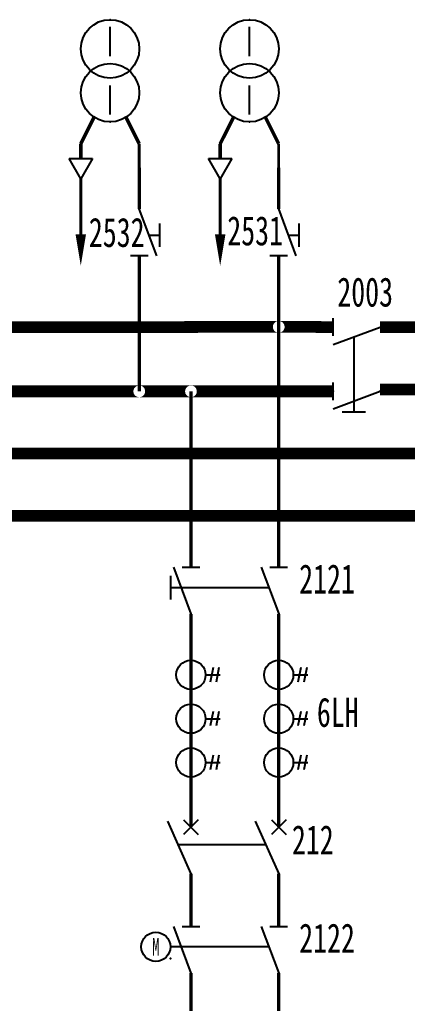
# Model space of a CAD drawing. Header units: millimetres. Extents: x 10667 to 23854, y -3427 to -2899.
# Drawn here: x 19409.4 to 19475.6, y -3258.3 to -3090 of the extents above; entities that cross this region are included whole.
import ezdxf
from ezdxf.enums import TextEntityAlignment as Align

# ---------------------------------------------------------------- set-up
doc = ezdxf.new("R2010")
doc.units = ezdxf.units.MM
doc.header["$LTSCALE"] = 10
doc.linetypes.add('DASHED', pattern=[11, 5, 0.5, 5, 0.5])
for name, color, linetype in [('BLOCK', 3, 'Continuous'), ('LINE', 7, 'Continuous'), ('PLINE', 1, 'Continuous'), ('TEXT', 2, 'Continuous'), ('设    备', 3, 'Continuous'), ('设备编号', 2, 'Continuous'), ('连 接 线', 1, 'Continuous')]:
    doc.layers.add(name, color=color, linetype=linetype)
doc.styles.add('HZ', font='SimSun.ttf', dxfattribs={"width": 0.7})

# ---------------------------------------------------------------- blocks, each defined once
blk = doc.blocks.new('$JT')
at = {"color": 3}
blk.add_lwpolyline([(0, 0, 1.8, 0, 0), (0, 5.41, 0, 0, 0)], format="xyseb", dxfattribs=at)
blk = doc.blocks.new('$SGK1')
at = {"layer": 'BLOCK'}
for p, q in [((-3, 0), (0, -8)), ((-1.5, 0), (1.5, 0))]:
    blk.add_line(p, q, dxfattribs=at)
at = {"layer": 'TEXT', "color": 3}
for p, q in [((-3.5, -1.5), (-3.5, -5.5)), ((-1.6875, -3.5), (-3.5, -3.5))]:
    blk.add_line(p, q, dxfattribs=at)
blk = doc.blocks.new('$LH')
at = {"color": 3}
for p, q in [((3.79, 1.25), (3.29, -1.25)), ((4.79, 1.25), (4.29, -1.25)), ((2.5, 0), (5, 0))]:
    blk.add_line(p, q, dxfattribs=at)
blk.add_circle((0, 0), 2.5, dxfattribs=at)

msp = doc.modelspace()

# ---------------------------------------------------------------- linework, layer by layer
at = {"color": 3}
msp.add_line((19466.49, -3144.31), (19466.49, -3155.31), dxfattribs=at)
at = {"layer": 'BLOCK'}
for p, q in [((19462.99, -3144.12), (19462.99, -3141.12)), ((19462.99, -3145.62), (19470.99, -3142.62)), ((19462.99, -3155.12), (19462.99, -3152.12)), ((19462.99, -3156.62), (19470.99, -3153.62))]:
    msp.add_line(p, q, dxfattribs=at)
for p in [(19462.99, -3153.62), (19470.99, -3153.62)]:
    msp.add_point(p, dxfattribs=at)
at = {"layer": 'PLINE', "const_width": 0.6}
for points in [[(19438.66, -3236.18), (19438.66, -3245.18)], [(19453.66, -3236.18), (19453.66, -3245.18)], [(19438.66, -3253.17), (19438.66, -3272.5)], [(19453.66, -3253.17), (19453.66, -3272.5)]]:
    msp.add_lwpolyline(points, dxfattribs=at)
at = {"layer": 'TEXT', "color": 3}
for p, q in [((19466.49, -3155.31), (19466.49, -3157.12)), ((19464.49, -3157.12), (19468.49, -3157.12)), ((19435.16, -3185.22), (19435.16, -3189.22)), ((19436.98, -3187.22), (19435.16, -3187.22))]:
    msp.add_line(p, q, dxfattribs=at)
at = {"layer": '设    备', "color": 3}
for p, q in [((19424.83, -3096.27), (19424.83, -3091.27)), ((19448.66, -3096.27), (19448.66, -3091.27)), ((19424.83, -3106.27), (19424.83, -3101.27)), ((19448.66, -3106.27), (19448.66, -3101.27)), ((19451.98, -3187.22), (19436.98, -3187.22)), ((19451.98, -3248.68), (19435.16, -3248.68))]:
    msp.add_line(p, q, dxfattribs=at)
at = {"layer": '设    备'}
for p, q in [((19435.66, -3183.72), (19438.66, -3191.72)), ((19437.16, -3183.72), (19440.16, -3183.72)), ((19450.66, -3183.72), (19453.66, -3191.72)), ((19452.16, -3183.72), (19455.16, -3183.72)), ((19434.66, -3227.18), (19438.66, -3236.18)), ((19439.91, -3226.93), (19437.41, -3229.43)), ((19437.41, -3226.93), (19439.91, -3229.43)), ((19449.66, -3227.18), (19453.66, -3236.18)), ((19452.41, -3226.93), (19454.91, -3229.43)), ((19454.91, -3226.93), (19452.41, -3229.43)), ((19436.44, -3231.18), (19451.44, -3231.18)), ((19435.66, -3245.18), (19438.66, -3253.18)), ((19437.16, -3245.18), (19440.16, -3245.18)), ((19450.66, -3245.18), (19453.66, -3253.18)), ((19452.16, -3245.18), (19455.16, -3245.18))]:
    msp.add_line(p, q, dxfattribs=at)
at = {"layer": '设    备', "const_width": 0.6}
for points in [[(19438.66, -3191.72), (19438.66, -3193.22)], [(19453.66, -3191.72), (19453.66, -3193.22)]]:
    msp.add_lwpolyline(points, dxfattribs=at)
at = {"layer": '设    备', "color": 3}
for centre in [(19424.83, -3095.02), (19448.66, -3095.02), (19424.83, -3102.52), (19448.66, -3102.52)]:
    msp.add_circle(centre, 5, dxfattribs=at)
at = {"layer": '设    备'}
msp.add_circle((19432.66, -3248.68), 2.5, dxfattribs=at)
at = {"layer": '设    备', "color": 3}
for p in [(19424.83, -3090.02), (19448.66, -3090.02), (19424.83, -3107.52), (19448.66, -3107.52)]:
    msp.add_point(p, dxfattribs=at)
at = {"layer": '设    备'}
for p in [(19429.83, -3122.41), (19453.66, -3122.41), (19429.83, -3130.41), (19453.66, -3130.41), (19438.66, -3183.72), (19453.66, -3183.72), (19438.66, -3191.72), (19453.66, -3191.72), (19438.66, -3228.18), (19453.66, -3228.18), (19438.66, -3245.18), (19453.66, -3245.18)]:
    msp.add_point(p, dxfattribs=at)
at = {"layer": '设    备', "color": 4}
msp.add_point((19435.17, -3250.68), dxfattribs=at)
at = {"layer": '连 接 线', "color": 3}
for p, q in [((19419.83, -3117.23), (19417.83, -3113.77)), ((19417.83, -3113.77), (19421.83, -3113.77)), ((19421.83, -3113.77), (19419.83, -3117.23)), ((19443.66, -3117.23), (19441.66, -3113.77)), ((19441.66, -3113.77), (19445.66, -3113.77)), ((19445.66, -3113.77), (19443.66, -3117.23))]:
    msp.add_line(p, q, dxfattribs=at)
for points, const_width in [([(19419.83, -3111.27), (19422.1, -3106.71)], 0.6), ([(19429.83, -3111.27), (19427.55, -3106.71)], 0.6), ([(19443.66, -3111.27), (19445.94, -3106.71)], 0.6), ([(19453.66, -3111.27), (19451.38, -3106.71)], 0.6), ([(19429.83, -3115.32), (19429.83, -3111.27)], 0.5), ([(19453.66, -3115.32), (19453.66, -3111.27)], 0.5)]:
    msp.add_lwpolyline(points, dxfattribs=dict(at, const_width=const_width))
at = {"layer": '连 接 线'}
for points, const_width in [([(19419.83, -3111.27), (19419.83, -3113.77)], 0.6), ([(19443.66, -3111.27), (19443.66, -3113.77)], 0.6), ([(19429.83, -3115.32), (19429.83, -3122.41)], 0.6), ([(19453.66, -3115.32), (19453.66, -3122.41)], 0.6), ([(19429.83, -3130.41), (19429.83, -3153.62)], 0.6), ([(19453.66, -3130.41), (19453.66, -3174.94)], 0.6), ([(19382.02, -3142.62), (19432.62, -3142.62)], 2), ([(19432.62, -3142.62), (19452.66, -3142.59)], 2), ([(19454.66, -3142.59), (19462.99, -3142.62)], 2), ([(19494.89, -3142.62), (19470.99, -3142.62)], 2), ([(19404.77, -3153.62), (19428.84, -3153.62)], 2), ([(19430.83, -3153.62), (19437.66, -3153.62)], 2), ([(19439.66, -3153.62), (19442.26, -3153.62)], 2), ([(19442.01, -3153.62), (19462.99, -3153.62)], 2), ([(19495.78, -3153.29), (19470.99, -3153.29)], 2), ([(19438.66, -3153.62), (19438.66, -3183.72)], 0.6), ([(19428.83, -3164.28), (19406.77, -3164.28)], 2), ([(19462.99, -3164.28), (19428.83, -3164.28)], 2), ([(19509.66, -3164.27), (19462.99, -3164.28)], 2), ([(19453.66, -3174.94), (19384.02, -3174.95)], 2), ([(19462.99, -3174.94), (19453.66, -3174.94)], 2), ([(19453.66, -3174.94), (19453.66, -3183.72)], 0.6), ([(19521.72, -3174.94), (19462.99, -3174.94)], 2), ([(19438.66, -3193.22), (19438.66, -3228.17)], 0.6), ([(19453.66, -3193.22), (19453.66, -3228.17)], 0.6)]:
    msp.add_lwpolyline(points, dxfattribs=dict(at, const_width=const_width))
at = {"layer": '连 接 线', "color": 6, "linetype": 'DASHED', "ltscale": 0.5, "const_width": 0.5}
for points in [[(19419.83, -3117.23), (19419.83, -3127.23)], [(19443.66, -3117.23), (19443.66, -3127.23)]]:
    msp.add_lwpolyline(points, dxfattribs=at)
at = {"layer": '连 接 线', "color": 3}
for p in [(19419.83, -3111.27), (19443.66, -3111.27)]:
    msp.add_point(p, dxfattribs=at)
at = {"layer": '连 接 线'}
for points in [[(19452.66, -3141.59), (19453.75, -3141.59), (19452.66, -3141.61), (19453.84, -3141.61)], [(19452.66, -3141.59), (19453.66, -3141.59), (19452.66, -3141.59), (19453.75, -3141.59)], [(19452.66, -3141.59), (19453.58, -3141.59), (19452.66, -3141.59), (19453.66, -3141.59)], [(19452.66, -3141.61), (19453.49, -3141.61), (19452.66, -3141.59), (19453.58, -3141.59)], [(19452.66, -3141.63), (19453.4, -3141.63), (19452.66, -3141.61), (19453.49, -3141.61)], [(19452.66, -3141.65), (19453.32, -3141.65), (19452.66, -3141.63), (19453.4, -3141.63)], [(19452.66, -3141.68), (19453.24, -3141.68), (19452.66, -3141.65), (19453.32, -3141.65)], [(19452.66, -3141.73), (19453.16, -3141.73), (19452.66, -3141.68), (19453.24, -3141.68)], [(19452.66, -3141.77), (19453.09, -3141.77), (19452.66, -3141.73), (19453.16, -3141.73)], [(19452.66, -3141.83), (19453.02, -3141.83), (19452.66, -3141.77), (19453.09, -3141.77)], [(19452.66, -3141.88), (19452.96, -3141.88), (19452.66, -3141.83), (19453.02, -3141.83)], [(19452.66, -3141.95), (19452.9, -3141.95), (19452.66, -3141.88), (19452.96, -3141.88)], [(19452.66, -3142.02), (19452.84, -3142.02), (19452.66, -3141.95), (19452.9, -3141.95)], [(19452.66, -3142.09), (19452.8, -3142.09), (19452.66, -3142.02), (19452.84, -3142.02)], [(19452.66, -3142.17), (19452.76, -3142.17), (19452.66, -3142.09), (19452.8, -3142.09)], [(19452.66, -3142.25), (19452.72, -3142.25), (19452.66, -3142.17), (19452.76, -3142.17)], [(19452.66, -3142.33), (19452.7, -3142.33), (19452.66, -3142.25), (19452.72, -3142.25)], [(19452.66, -3142.42), (19452.68, -3142.42), (19452.66, -3142.33), (19452.7, -3142.33)], [(19452.66, -3142.5), (19452.67, -3142.5), (19452.66, -3142.42), (19452.68, -3142.42)], [(19452.66, -3142.59), (19452.66, -3142.59), (19452.66, -3142.5), (19452.67, -3142.5)], [(19452.66, -3142.59), (19452.66, -3142.59), (19452.66, -3142.68), (19452.67, -3142.68)], [(19452.66, -3142.68), (19452.67, -3142.68), (19452.66, -3142.76), (19452.68, -3142.76)], [(19453.75, -3141.59), (19454.66, -3141.59), (19453.66, -3141.59), (19454.66, -3141.59)], [(19453.84, -3141.61), (19454.66, -3141.61), (19453.75, -3141.59), (19454.66, -3141.59)], [(19453.92, -3141.63), (19454.66, -3141.63), (19453.84, -3141.61), (19454.66, -3141.61)], [(19454, -3141.65), (19454.66, -3141.65), (19453.92, -3141.63), (19454.66, -3141.63)], [(19454.09, -3141.68), (19454.66, -3141.68), (19454, -3141.65), (19454.66, -3141.65)], [(19454.16, -3141.73), (19454.66, -3141.73), (19454.09, -3141.68), (19454.66, -3141.68)], [(19454.24, -3141.77), (19454.66, -3141.77), (19454.16, -3141.73), (19454.66, -3141.73)], [(19454.31, -3141.83), (19454.66, -3141.83), (19454.24, -3141.77), (19454.66, -3141.77)], [(19454.37, -3141.88), (19454.66, -3141.88), (19454.31, -3141.83), (19454.66, -3141.83)], [(19454.43, -3141.95), (19454.66, -3141.95), (19454.37, -3141.88), (19454.66, -3141.88)], [(19454.48, -3142.02), (19454.66, -3142.02), (19454.43, -3141.95), (19454.66, -3141.95)], [(19454.53, -3142.09), (19454.66, -3142.09), (19454.48, -3142.02), (19454.66, -3142.02)], [(19454.57, -3142.17), (19454.66, -3142.17), (19454.53, -3142.09), (19454.66, -3142.09)], [(19454.6, -3142.25), (19454.66, -3142.25), (19454.57, -3142.17), (19454.66, -3142.17)], [(19454.63, -3142.33), (19454.66, -3142.33), (19454.6, -3142.25), (19454.66, -3142.25)], [(19454.65, -3142.42), (19454.66, -3142.42), (19454.63, -3142.33), (19454.66, -3142.33)], [(19454.66, -3142.5), (19454.66, -3142.5), (19454.65, -3142.42), (19454.66, -3142.42)], [(19454.66, -3142.68), (19454.66, -3142.68), (19454.66, -3142.59)], [(19452.66, -3142.76), (19452.68, -3142.76), (19452.66, -3142.85), (19452.7, -3142.85)], [(19452.66, -3142.85), (19452.7, -3142.85), (19452.66, -3142.93), (19452.72, -3142.93)], [(19452.66, -3142.93), (19452.72, -3142.93), (19452.66, -3143.01), (19452.76, -3143.01)], [(19452.66, -3143.01), (19452.76, -3143.01), (19452.66, -3143.09), (19452.8, -3143.09)], [(19452.66, -3143.09), (19452.8, -3143.09), (19452.66, -3143.16), (19452.84, -3143.16)], [(19452.66, -3143.16), (19452.84, -3143.16), (19452.66, -3143.23), (19452.9, -3143.23)], [(19452.66, -3143.23), (19452.9, -3143.23), (19452.66, -3143.3), (19452.96, -3143.3)], [(19452.66, -3143.3), (19452.96, -3143.3), (19452.66, -3143.36), (19453.02, -3143.36)], [(19452.66, -3143.36), (19453.02, -3143.36), (19452.66, -3143.41), (19453.09, -3143.41)], [(19452.66, -3143.41), (19453.09, -3143.41), (19452.66, -3143.46), (19453.16, -3143.46)], [(19452.66, -3143.46), (19453.16, -3143.46), (19452.66, -3143.5), (19453.24, -3143.5)], [(19452.66, -3143.5), (19453.24, -3143.5), (19452.66, -3143.53), (19453.32, -3143.53)], [(19452.66, -3143.53), (19453.32, -3143.53), (19452.66, -3143.56), (19453.4, -3143.56)], [(19452.66, -3143.56), (19453.4, -3143.56), (19452.66, -3143.58), (19453.49, -3143.58)], [(19452.66, -3143.58), (19453.49, -3143.58), (19452.66, -3143.59), (19453.58, -3143.59)], [(19452.66, -3143.59), (19453.58, -3143.59), (19452.66, -3143.59), (19453.66, -3143.59)], [(19453.66, -3143.59), (19454.66, -3143.59), (19453.75, -3143.59), (19454.66, -3143.59)], [(19453.75, -3143.59), (19454.66, -3143.59), (19453.84, -3143.58), (19454.66, -3143.58)], [(19453.84, -3143.58), (19454.66, -3143.58), (19453.92, -3143.56), (19454.66, -3143.56)], [(19453.92, -3143.56), (19454.66, -3143.56), (19454, -3143.53), (19454.66, -3143.53)], [(19454, -3143.53), (19454.66, -3143.53), (19454.09, -3143.5), (19454.66, -3143.5)], [(19454.09, -3143.5), (19454.66, -3143.5), (19454.16, -3143.46), (19454.66, -3143.46)], [(19454.16, -3143.46), (19454.66, -3143.46), (19454.24, -3143.41), (19454.66, -3143.41)], [(19454.24, -3143.41), (19454.66, -3143.41), (19454.31, -3143.36), (19454.66, -3143.36)], [(19454.31, -3143.36), (19454.66, -3143.36), (19454.37, -3143.3), (19454.66, -3143.3)], [(19454.37, -3143.3), (19454.66, -3143.3), (19454.43, -3143.23), (19454.66, -3143.23)], [(19454.43, -3143.23), (19454.66, -3143.23), (19454.48, -3143.16), (19454.66, -3143.16)], [(19454.48, -3143.16), (19454.66, -3143.16), (19454.53, -3143.09), (19454.66, -3143.09)], [(19454.53, -3143.09), (19454.66, -3143.09), (19454.57, -3143.01), (19454.66, -3143.01)], [(19454.57, -3143.01), (19454.66, -3143.01), (19454.6, -3142.93), (19454.66, -3142.93)], [(19454.6, -3142.93), (19454.66, -3142.93), (19454.63, -3142.85), (19454.66, -3142.85)], [(19454.63, -3142.85), (19454.66, -3142.85), (19454.65, -3142.76), (19454.66, -3142.76)], [(19428.83, -3152.62), (19429.83, -3152.62), (19428.83, -3152.63), (19429.91, -3152.63)], [(19428.83, -3152.63), (19429.74, -3152.63), (19428.83, -3152.62), (19429.83, -3152.62)], [(19428.83, -3152.63), (19429.91, -3152.63), (19428.83, -3152.64), (19430, -3152.64)], [(19428.83, -3152.64), (19429.65, -3152.64), (19428.83, -3152.63), (19429.74, -3152.63)], [(19428.83, -3152.66), (19429.57, -3152.66), (19428.83, -3152.64), (19429.65, -3152.64)], [(19428.83, -3152.68), (19429.48, -3152.68), (19428.83, -3152.66), (19429.57, -3152.66)], [(19428.83, -3152.72), (19429.4, -3152.72), (19428.83, -3152.68), (19429.48, -3152.68)], [(19428.83, -3152.76), (19429.33, -3152.76), (19428.83, -3152.72), (19429.4, -3152.72)], [(19428.83, -3152.8), (19429.25, -3152.8), (19428.83, -3152.76), (19429.33, -3152.76)], [(19428.83, -3152.86), (19429.18, -3152.86), (19428.83, -3152.8), (19429.25, -3152.8)], [(19429.91, -3152.63), (19430.83, -3152.63), (19429.83, -3152.62), (19430.83, -3152.62)], [(19430, -3152.64), (19430.83, -3152.64), (19429.91, -3152.63), (19430.83, -3152.63)], [(19430.09, -3152.66), (19430.83, -3152.66), (19430, -3152.64), (19430.83, -3152.64)], [(19430.17, -3152.68), (19430.83, -3152.68), (19430.09, -3152.66), (19430.83, -3152.66)], [(19430.25, -3152.72), (19430.83, -3152.72), (19430.17, -3152.68), (19430.83, -3152.68)], [(19430.33, -3152.76), (19430.83, -3152.76), (19430.25, -3152.72), (19430.83, -3152.72)], [(19430.4, -3152.8), (19430.83, -3152.8), (19430.33, -3152.76), (19430.83, -3152.76)], [(19430.47, -3152.86), (19430.83, -3152.86), (19430.4, -3152.8), (19430.83, -3152.8)], [(19437.66, -3152.62), (19438.66, -3152.62), (19437.66, -3152.63), (19438.75, -3152.63)], [(19437.66, -3152.63), (19438.58, -3152.63), (19437.66, -3152.62), (19438.66, -3152.62)], [(19437.66, -3152.63), (19438.75, -3152.63), (19437.66, -3152.64), (19438.84, -3152.64)], [(19437.66, -3152.64), (19438.49, -3152.64), (19437.66, -3152.63), (19438.58, -3152.63)], [(19437.66, -3152.66), (19438.4, -3152.66), (19437.66, -3152.64), (19438.49, -3152.64)], [(19437.66, -3152.68), (19438.32, -3152.68), (19437.66, -3152.66), (19438.4, -3152.66)], [(19437.66, -3152.72), (19438.24, -3152.72), (19437.66, -3152.68), (19438.32, -3152.68)], [(19437.66, -3152.76), (19438.16, -3152.76), (19437.66, -3152.72), (19438.24, -3152.72)], [(19437.66, -3152.8), (19438.09, -3152.8), (19437.66, -3152.76), (19438.16, -3152.76)], [(19437.66, -3152.86), (19438.02, -3152.86), (19437.66, -3152.8), (19438.09, -3152.8)], [(19438.75, -3152.63), (19439.66, -3152.63), (19438.66, -3152.62), (19439.66, -3152.62)], [(19438.84, -3152.64), (19439.66, -3152.64), (19438.75, -3152.63), (19439.66, -3152.63)], [(19438.92, -3152.66), (19439.66, -3152.66), (19438.84, -3152.64), (19439.66, -3152.64)], [(19439, -3152.68), (19439.66, -3152.68), (19438.92, -3152.66), (19439.66, -3152.66)], [(19439.09, -3152.72), (19439.66, -3152.72), (19439, -3152.68), (19439.66, -3152.68)], [(19439.16, -3152.76), (19439.66, -3152.76), (19439.09, -3152.72), (19439.66, -3152.72)], [(19439.24, -3152.8), (19439.66, -3152.8), (19439.16, -3152.76), (19439.66, -3152.76)], [(19439.31, -3152.86), (19439.66, -3152.86), (19439.24, -3152.8), (19439.66, -3152.8)], [(19428.83, -3152.92), (19429.12, -3152.92), (19428.83, -3152.86), (19429.18, -3152.86)], [(19428.83, -3152.98), (19429.06, -3152.98), (19428.83, -3152.92), (19429.12, -3152.92)], [(19428.83, -3153.05), (19429.01, -3153.05), (19428.83, -3152.98), (19429.06, -3152.98)], [(19428.83, -3153.12), (19428.96, -3153.12), (19428.83, -3153.05), (19429.01, -3153.05)], [(19428.83, -3153.2), (19428.92, -3153.2), (19428.83, -3153.12), (19428.96, -3153.12)], [(19428.83, -3153.28), (19428.89, -3153.28), (19428.83, -3153.2), (19428.92, -3153.2)], [(19428.83, -3153.37), (19428.86, -3153.37), (19428.83, -3153.28), (19428.89, -3153.28)], [(19428.83, -3153.45), (19428.84, -3153.45), (19428.83, -3153.37), (19428.86, -3153.37)], [(19428.83, -3153.54), (19428.83, -3153.54), (19428.83, -3153.45), (19428.84, -3153.45)], [(19428.83, -3153.71), (19428.83, -3153.71), (19428.83, -3153.8), (19428.84, -3153.8)], [(19428.83, -3153.8), (19428.84, -3153.8), (19428.83, -3153.88), (19428.86, -3153.88)], [(19428.83, -3153.88), (19428.86, -3153.88), (19428.83, -3153.97), (19428.89, -3153.97)], [(19428.83, -3153.97), (19428.89, -3153.97), (19428.83, -3154.05), (19428.92, -3154.05)], [(19428.83, -3154.05), (19428.92, -3154.05), (19428.83, -3154.12), (19428.96, -3154.12)], [(19428.83, -3154.12), (19428.96, -3154.12), (19428.83, -3154.2), (19429.01, -3154.2)], [(19428.83, -3154.2), (19429.01, -3154.2), (19428.83, -3154.27), (19429.06, -3154.27)], [(19428.83, -3154.27), (19429.06, -3154.27), (19428.83, -3154.33), (19429.12, -3154.33)], [(19428.83, -3154.33), (19429.12, -3154.33), (19428.83, -3154.39), (19429.18, -3154.39)], [(19428.83, -3154.39), (19429.18, -3154.39), (19428.83, -3154.44), (19429.25, -3154.44)], [(19428.83, -3154.44), (19429.25, -3154.44), (19428.83, -3154.49), (19429.33, -3154.49)], [(19428.83, -3154.49), (19429.33, -3154.49), (19428.83, -3154.53), (19429.4, -3154.53)], [(19430.25, -3154.53), (19430.83, -3154.53), (19430.33, -3154.49), (19430.83, -3154.49)], [(19430.33, -3154.49), (19430.83, -3154.49), (19430.4, -3154.44), (19430.83, -3154.44)], [(19430.4, -3154.44), (19430.83, -3154.44), (19430.47, -3154.39), (19430.83, -3154.39)], [(19430.53, -3152.92), (19430.83, -3152.92), (19430.47, -3152.86), (19430.83, -3152.86)], [(19430.47, -3154.39), (19430.83, -3154.39), (19430.53, -3154.33), (19430.83, -3154.33)], [(19430.59, -3152.98), (19430.83, -3152.98), (19430.53, -3152.92), (19430.83, -3152.92)], [(19430.53, -3154.33), (19430.83, -3154.33), (19430.59, -3154.27), (19430.83, -3154.27)], [(19430.65, -3153.05), (19430.83, -3153.05), (19430.59, -3152.98), (19430.83, -3152.98)], [(19430.59, -3154.27), (19430.83, -3154.27), (19430.65, -3154.2), (19430.83, -3154.2)], [(19430.69, -3153.12), (19430.83, -3153.12), (19430.65, -3153.05), (19430.83, -3153.05)], [(19430.65, -3154.2), (19430.83, -3154.2), (19430.69, -3154.12), (19430.83, -3154.12)], [(19430.73, -3153.2), (19430.83, -3153.2), (19430.69, -3153.12), (19430.83, -3153.12)], [(19430.69, -3154.12), (19430.83, -3154.12), (19430.73, -3154.05), (19430.83, -3154.05)], [(19430.77, -3153.28), (19430.83, -3153.28), (19430.73, -3153.2), (19430.83, -3153.2)], [(19430.73, -3154.05), (19430.83, -3154.05), (19430.77, -3153.97), (19430.83, -3153.97)], [(19430.79, -3153.37), (19430.83, -3153.37), (19430.77, -3153.28), (19430.83, -3153.28)], [(19430.77, -3153.97), (19430.83, -3153.97), (19430.79, -3153.88), (19430.83, -3153.88)], [(19430.81, -3153.45), (19430.83, -3153.45), (19430.79, -3153.37), (19430.83, -3153.37)], [(19430.79, -3153.88), (19430.83, -3153.88), (19430.81, -3153.8), (19430.83, -3153.8)], [(19430.82, -3153.54), (19430.83, -3153.54), (19430.81, -3153.45), (19430.83, -3153.45)], [(19430.81, -3153.8), (19430.83, -3153.8), (19430.82, -3153.71), (19430.83, -3153.71)], [(19430.83, -3153.62), (19430.83, -3153.62), (19430.82, -3153.54), (19430.83, -3153.54)], [(19430.82, -3153.71), (19430.83, -3153.71), (19430.83, -3153.62)], [(19437.66, -3152.92), (19437.96, -3152.92), (19437.66, -3152.86), (19438.02, -3152.86)], [(19437.66, -3152.98), (19437.9, -3152.98), (19437.66, -3152.92), (19437.96, -3152.92)], [(19437.66, -3153.05), (19437.84, -3153.05), (19437.66, -3152.98), (19437.9, -3152.98)], [(19437.66, -3153.12), (19437.8, -3153.12), (19437.66, -3153.05), (19437.84, -3153.05)], [(19437.66, -3153.2), (19437.76, -3153.2), (19437.66, -3153.12), (19437.8, -3153.12)], [(19437.66, -3153.28), (19437.72, -3153.28), (19437.66, -3153.2), (19437.76, -3153.2)], [(19437.66, -3153.37), (19437.7, -3153.37), (19437.66, -3153.28), (19437.72, -3153.28)], [(19437.66, -3153.45), (19437.68, -3153.45), (19437.66, -3153.37), (19437.7, -3153.37)], [(19437.66, -3153.54), (19437.67, -3153.54), (19437.66, -3153.45), (19437.68, -3153.45)], [(19437.66, -3153.62), (19437.66, -3153.62), (19437.66, -3153.54), (19437.67, -3153.54)], [(19437.66, -3153.62), (19437.66, -3153.62), (19437.66, -3153.71), (19437.67, -3153.71)], [(19437.66, -3153.71), (19437.67, -3153.71), (19437.66, -3153.8), (19437.68, -3153.8)], [(19437.66, -3153.8), (19437.68, -3153.8), (19437.66, -3153.88), (19437.7, -3153.88)], [(19437.66, -3153.88), (19437.7, -3153.88), (19437.66, -3153.97), (19437.72, -3153.97)], [(19437.66, -3153.97), (19437.72, -3153.97), (19437.66, -3154.05), (19437.76, -3154.05)], [(19437.66, -3154.05), (19437.76, -3154.05), (19437.66, -3154.12), (19437.8, -3154.12)], [(19437.66, -3154.12), (19437.8, -3154.12), (19437.66, -3154.2), (19437.84, -3154.2)], [(19437.66, -3154.2), (19437.84, -3154.2), (19437.66, -3154.27), (19437.9, -3154.27)], [(19437.66, -3154.27), (19437.9, -3154.27), (19437.66, -3154.33), (19437.96, -3154.33)], [(19437.66, -3154.33), (19437.96, -3154.33), (19437.66, -3154.39), (19438.02, -3154.39)], [(19437.66, -3154.39), (19438.02, -3154.39), (19437.66, -3154.44), (19438.09, -3154.44)], [(19437.66, -3154.44), (19438.09, -3154.44), (19437.66, -3154.49), (19438.16, -3154.49)], [(19437.66, -3154.49), (19438.16, -3154.49), (19437.66, -3154.53), (19438.24, -3154.53)], [(19439.09, -3154.53), (19439.66, -3154.53), (19439.16, -3154.49), (19439.66, -3154.49)], [(19439.16, -3154.49), (19439.66, -3154.49), (19439.24, -3154.44), (19439.66, -3154.44)], [(19439.24, -3154.44), (19439.66, -3154.44), (19439.31, -3154.39), (19439.66, -3154.39)], [(19439.37, -3152.92), (19439.66, -3152.92), (19439.31, -3152.86), (19439.66, -3152.86)], [(19439.31, -3154.39), (19439.66, -3154.39), (19439.37, -3154.33), (19439.66, -3154.33)], [(19439.43, -3152.98), (19439.66, -3152.98), (19439.37, -3152.92), (19439.66, -3152.92)], [(19439.37, -3154.33), (19439.66, -3154.33), (19439.43, -3154.27), (19439.66, -3154.27)], [(19439.48, -3153.05), (19439.66, -3153.05), (19439.43, -3152.98), (19439.66, -3152.98)], [(19439.43, -3154.27), (19439.66, -3154.27), (19439.48, -3154.2), (19439.66, -3154.2)], [(19439.53, -3153.12), (19439.66, -3153.12), (19439.48, -3153.05), (19439.66, -3153.05)], [(19439.48, -3154.2), (19439.66, -3154.2), (19439.53, -3154.12), (19439.66, -3154.12)], [(19439.57, -3153.2), (19439.66, -3153.2), (19439.53, -3153.12), (19439.66, -3153.12)], [(19439.53, -3154.12), (19439.66, -3154.12), (19439.57, -3154.05), (19439.66, -3154.05)], [(19439.6, -3153.28), (19439.66, -3153.28), (19439.57, -3153.2), (19439.66, -3153.2)], [(19439.57, -3154.05), (19439.66, -3154.05), (19439.6, -3153.97), (19439.66, -3153.97)], [(19439.63, -3153.37), (19439.66, -3153.37), (19439.6, -3153.28), (19439.66, -3153.28)], [(19439.6, -3153.97), (19439.66, -3153.97), (19439.63, -3153.88), (19439.66, -3153.88)], [(19439.65, -3153.45), (19439.66, -3153.45), (19439.63, -3153.37), (19439.66, -3153.37)], [(19439.63, -3153.88), (19439.66, -3153.88), (19439.65, -3153.8), (19439.66, -3153.8)], [(19439.66, -3153.54), (19439.66, -3153.54), (19439.65, -3153.45), (19439.66, -3153.45)], [(19439.66, -3153.71), (19439.66, -3153.71), (19439.66, -3153.62)], [(19428.83, -3154.53), (19429.4, -3154.53), (19428.83, -3154.56), (19429.48, -3154.56)], [(19428.83, -3154.56), (19429.48, -3154.56), (19428.83, -3154.59), (19429.57, -3154.59)], [(19428.83, -3154.59), (19429.57, -3154.59), (19428.83, -3154.61), (19429.65, -3154.61)], [(19428.83, -3154.61), (19429.65, -3154.61), (19428.83, -3154.62), (19429.74, -3154.62)], [(19428.83, -3154.62), (19429.74, -3154.62), (19428.83, -3154.62), (19429.83, -3154.62)], [(19429.83, -3154.62), (19430.83, -3154.62), (19429.91, -3154.62), (19430.83, -3154.62)], [(19429.91, -3154.62), (19430.83, -3154.62), (19430, -3154.61), (19430.83, -3154.61)], [(19430, -3154.61), (19430.83, -3154.61), (19430.09, -3154.59), (19430.83, -3154.59)], [(19430.09, -3154.59), (19430.83, -3154.59), (19430.17, -3154.56), (19430.83, -3154.56)], [(19430.17, -3154.56), (19430.83, -3154.56), (19430.25, -3154.53), (19430.83, -3154.53)], [(19437.66, -3154.53), (19438.24, -3154.53), (19437.66, -3154.56), (19438.32, -3154.56)], [(19437.66, -3154.56), (19438.32, -3154.56), (19437.66, -3154.59), (19438.4, -3154.59)], [(19437.66, -3154.59), (19438.4, -3154.59), (19437.66, -3154.61), (19438.49, -3154.61)], [(19437.66, -3154.61), (19438.49, -3154.61), (19437.66, -3154.62), (19438.58, -3154.62)], [(19437.66, -3154.62), (19438.58, -3154.62), (19437.66, -3154.62), (19438.66, -3154.62)], [(19438.66, -3154.62), (19439.66, -3154.62), (19438.75, -3154.62), (19439.66, -3154.62)], [(19438.75, -3154.62), (19439.66, -3154.62), (19438.84, -3154.61), (19439.66, -3154.61)], [(19438.84, -3154.61), (19439.66, -3154.61), (19438.92, -3154.59), (19439.66, -3154.59)], [(19438.92, -3154.59), (19439.66, -3154.59), (19439, -3154.56), (19439.66, -3154.56)], [(19439, -3154.56), (19439.66, -3154.56), (19439.09, -3154.53), (19439.66, -3154.53)]]:
    msp.add_solid(points, dxfattribs=at)

# ---------------------------------------------------------------- block references
at = {"layer": 'BLOCK'}
for p in [(19438.66, -3202.14), (19453.66, -3202.14), (19438.66, -3209.64), (19453.66, -3209.64), (19438.66, -3217.14), (19453.66, -3217.14)]:
    msp.add_blockref('$LH', p, dxfattribs=at)
at = {"layer": 'LINE', "rotation": 180}
for p in [(19429.83, -3130.41), (19453.66, -3130.41)]:
    msp.add_blockref('$SGK1', p, dxfattribs=at)
at = {"layer": '连 接 线', "color": 3, "rotation": 180}
for p in [(19419.83, -3126.73), (19443.66, -3126.73)]:
    msp.add_blockref('$JT', p, dxfattribs=at)

# ---------------------------------------------------------------- texts
at = {"layer": '设    备', "style": 'HZ', "width": 0.62}
msp.add_text('M', height=3, dxfattribs=at).set_placement((19432.66, -3248.68), align=Align.MIDDLE)
at = {"layer": '设备编号', "color": 6, "style": 'HZ', "width": 0.7}
for s, p in [('2532', (19421.21, -3128.91)), ('2531', (19444.87, -3128.64)), ('2003', (19463.68, -3139.12)), ('2121', (19457.16, -3188.22)), ('6LH', (19460.19, -3211.04)), ('212', (19455.92, -3232.87)), ('2122', (19457.16, -3249.68))]:
    msp.add_text(s, height=5, dxfattribs=at).set_placement(p)

doc.saveas('drawing.dxf')
